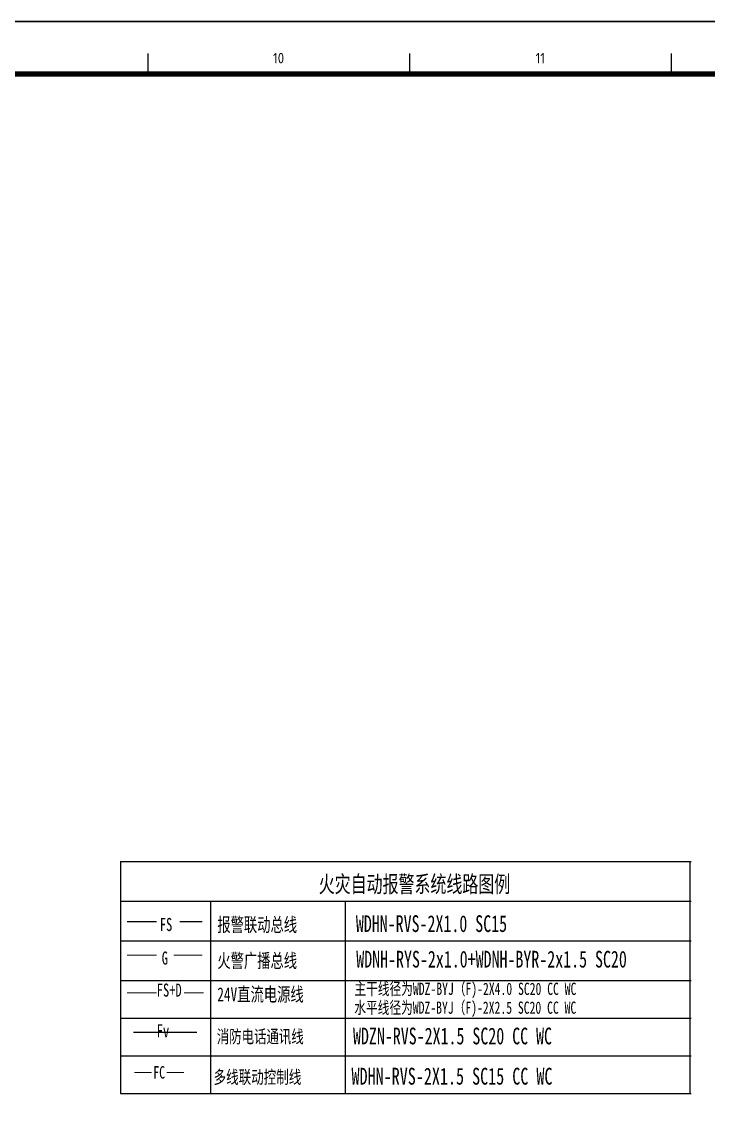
# Model space of a CAD drawing. Extents: x 815029915 to 815825525, y 579155098 to 579748855.
# Drawn here: x 815624823 to 815637945, y 579286343 to 579307019 of the extents above; entities that cross this region are included whole.
import ezdxf
from ezdxf.enums import TextEntityAlignment as Align

# ---------------------------------------------------------------- set-up
doc = ezdxf.new("R2010")
doc.units = 0
doc.header["$LTSCALE"] = 100
doc.header["$MEASUREMENT"] = 0
doc.linetypes.add('DASHDOT', pattern=[1, 0.5, -0.25, 0, -0.25])
doc.linetypes.add('TG_V', pattern=[1.6, 1, -0.6, 0])
for name, color, linetype in [('L-电视', 5, 'TG_V'), ('T-CABL-F', 7, 'Continuous'), ('TEL_TEXT', 7, 'Continuous'), ('TK', 7, 'Continuous'), ('zm', 1, 'Continuous'), ('电气', 7, 'Continuous')]:
    doc.layers.add(name, color=color, linetype=linetype)
doc.styles.add('-宋体', font='', dxfattribs={"width": 0.8})
doc.styles.add('ISOCP', font='isocp.shx', dxfattribs={"bigfont": 'gbcbig.shx'})
doc.styles.get('-宋体').set_extended_font_data('SimSun')

# ---------------------------------------------------------------- blocks, each defined once
blk = doc.blocks.new('l')
at = {"layer": 'TK'}
blk.add_lwpolyline([(815463677, 579451444), (815463677, 579409444), (815547777, 579409444), (815547777, 579451444)], close=True, dxfattribs=at)

msp = doc.modelspace()

# ---------------------------------------------------------------- linework, layer by layer
at = {"layer": 'L-电视', "color": 4, "linetype": 'TG_V', "const_width": 24, "elevation": 0}
for points in [[(815626836.9, 579289832.5), (815627401.4, 579289832.5)], [(815627839.9, 579289832.5), (815628277.9, 579289832.5)]]:
    msp.add_lwpolyline(points, dxfattribs=at)
at = {"layer": 'L-电视', "color": 11, "linetype": 'TG_V', "const_width": 24, "elevation": 0}
for points in [[(815626836.9, 579289191.6), (815627401.4, 579289191.6)], [(815627726.6, 579289191.6), (815628277.9, 579289191.6)], [(815626836.9, 579288471.9), (815627401.4, 579288471.9)], [(815627924.1, 579288471.9), (815628301.9, 579288471.9)]]:
    msp.add_lwpolyline(points, dxfattribs=at)
at = {"layer": 'T-CABL-F', "color": 140, "linetype": 'DASHDOT', "ltscale": 10, "const_width": 26.6, "elevation": 0}
msp.add_lwpolyline([(815626958.7, 579287717.9), (815628170.8, 579287717.9)], dxfattribs=at)
at = {"layer": 'TEL_TEXT', "color": 4, "const_width": 18.8, "elevation": 0}
for points in [[(815626977.7, 579286953.5), (815627307.1, 579286953.5)], [(815627594.8, 579286953.5), (815627924.3, 579286953.5)]]:
    msp.add_lwpolyline(points, dxfattribs=at)
at = {"layer": 'TK'}
for p, q in [((815627233.2, 579306409.9), (815627233.2, 579306018.6)), ((815632233.2, 579306409.9), (815632233.2, 579306018.6)), ((815637233.2, 579306409.9), (815637233.2, 579306018.6))]:
    msp.add_line(p, q, dxfattribs=at)
msp.add_lwpolyline([(815579733.2, 579307018.6), (815579733.2, 579265018.6), (815663833.2, 579265018.6), (815663833.2, 579307018.6)], close=True, dxfattribs=at)
at = {"layer": 'TK', "const_width": 100}
msp.add_lwpolyline([(815582233.2, 579266064.2), (815582233.2, 579306018.6), (815662833.2, 579306018.6), (815662833.2, 579266064.2)], close=True, dxfattribs=at)
at = {"layer": '电气', "color": 3}
for p, q in [((815626714.8, 579290982.8, 0), (815626714.8, 579286547.2, 0)), ((815626714.8, 579290982.8, 0), (815637615.3, 579290982.8, 0)), ((815637592.2, 579290982.8, 0), (815637592.2, 579286547.2, 0)), ((815626714.8, 579290223.9, 0), (815637615.3, 579290223.9, 0)), ((815628430.2, 579290223.9, 0), (815628430.2, 579286547.2, 0)), ((815631012.1, 579286547.2, 0), (815631012.1, 579290223.9, 0)), ((815626714.8, 579289464.9, 0), (815637615.3, 579289464.9, 0)), ((815626714.8, 579288706, 0), (815637615.3, 579288706, 0)), ((815626714.8, 579287986.4, 0), (815637615.3, 579287986.4, 0)), ((815626714.8, 579287266.8, 0), (815637615.3, 579287266.8, 0)), ((815626714.8, 579287266.8, 0), (815637615.3, 579287266.8, 0)), ((815626714.8, 579286547.2, 0), (815637615.3, 579286547.2, 0))]:
    msp.add_line(p, q, dxfattribs=at)

# ---------------------------------------------------------------- block references
at = {"layer": 'zm', "color": 1}
msp.add_blockref('l', (116055.9, -144425.9), dxfattribs=at)

# ---------------------------------------------------------------- texts
at = {"layer": 'TEL_TEXT', "color": 11, "style": '-宋体', "width": 0.7}
for s, p in [('FS', (815627463.5, 579289652.3, 0)), ('G', (815627500.2, 579289011.4, 0)), ('FS+D', (815627404.8, 579288399.5, 0)), ('Fv', (815627404.8, 579287621, 0))]:
    msp.add_text(s, height=250, dxfattribs=at).set_placement(p)
at = {"layer": 'TEL_TEXT', "color": 4, "style": '-宋体', "width": 0.7}
msp.add_text('FC', height=237.08, dxfattribs=at).set_placement((815627451, 579286953.5, 0), align=Align.MIDDLE_CENTER)
at = {"layer": 'TK', "style": 'ISOCP'}
for s, p in [('10', (815629733.2, 579306322.4)), ('11', (815634733.2, 579306322.4))]:
    msp.add_text(s, height=200, dxfattribs=at).set_placement(p, align=Align.MIDDLE)
at = {"layer": '电气', "style": '-宋体', "width": 0.7}
for s, height, p in [('火灾自动报警系统线路图例', 319.334, (815630500, 579290389.8, 0)), ('报警联动总线', 266.11, (815628561.9, 579289641, 0)), ('WDHN-RVS-2X1.0 SC15', 319.334, (815631209.6, 579289634.1, 0)), ('火警广播总线', 266.11, (815628561.9, 579288953.9, 0)), ('WDNH-RYS-2x1.0+WDNH-BYR-2x1.5 SC20', 319.334, (815631217, 579288955.3, 0)), ('主干线径为WDZ-BYJ（F)-2X4.0 SC20 CC WC', 234.179, (815631182, 579288432.2, 0)), ('24V直流电源线', 266.11, (815628561.9, 579288310.5, 0)), ('水平线径为WDZ-BYJ（F)-2X2.5 SC20 CC WC', 234.179, (815631179.7, 579288072.5, 0)), ('消防电话通讯线', 248.37, (815628552.5, 579287513.3, -27289)), ('WDZN-RVS-2X1.5 SC20 CC WC', 319.334, (815631155, 579287488.5, 0)), ('多线联动控制线   ', 250.88, (815628490.3, 579286739.2, 0)), ('WDHN-RVS-2X1.5 SC15 CC WC', 322.56, (815631126, 579286719.4, 0))]:
    msp.add_text(s, height=height, dxfattribs=at).set_placement(p)

doc.saveas('drawing.dxf')
